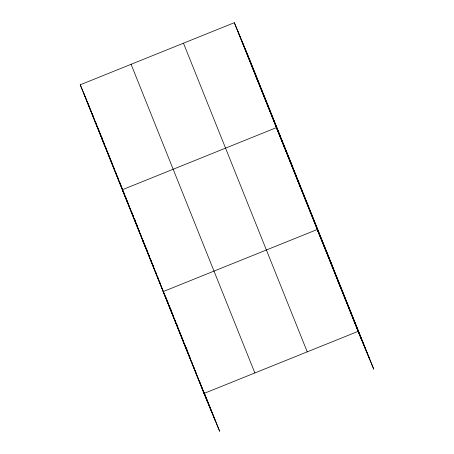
<?xml version="1.0" encoding="UTF-8"?>
<svg xmlns="http://www.w3.org/2000/svg" width="454" height="454" viewBox="0 0 454 454"><rect width="100%" height="100%" fill="white"/><g stroke="black" fill="none" stroke-linecap="round" stroke-linejoin="round"><path stroke-width="0.68" d="M204.226 392.778L219.674 431.3L203.994 393.453L80.239 84.79L234.326 22.7L250.006 60.547L373.761 369.21L358.087 331.363L234.326 22.7M203.994 393.453L358.087 331.363M255.364 75.171L258.871 83.632M292.081 165.494L276.407 127.642L122.319 189.738L129.572 207.251M296.825 178.575L300.327 187.037M332.924 267.349L317.244 229.503L163.156 291.593L173.78 317.244M337.663 280.43L341.17 288.892M80.239 84.79L87.758 102.95M88.019 103.574L89.569 107.32M90.346 109.193L91.123 111.071M92.968 115.526L92.168 113.591L92.951 115.566M101.276 137.267L104.511 145.076L83.746 93.252M130.871 210.395L129.838 207.892L149.996 258.173M131.649 212.268L132.426 214.14M132.943 215.389L133.72 217.262M135.581 221.768L134.781 219.827L136.069 223.113M136.654 224.35L137.46 226.291M142.738 240.665L146.239 249.127M176.958 324.916L176.158 322.976L177.173 325.62M183.575 342.526L187.082 350.987M245.989 50.848L369.743 359.511M241.851 40.86L365.606 349.518M237.834 31.161L361.588 339.819M183.478 43.192L307.233 351.85M131.087 64.303L254.847 372.961M101.702 137.068L102.49 139.037M134.838 219.713L135.627 221.683M170.715 309.202L171.504 311.16M186.163 347.724L186.946 349.682M95.317 121.468L96.367 124.09M97.156 126.059L99.261 131.308M99.789 132.619L101.106 135.899M101.628 137.21L102.945 140.49M103.472 141.801L104.261 143.77M105.311 146.392L106.361 149.014M107.15 150.983L109.255 156.233M109.783 157.544L111.099 160.824M111.622 162.135L112.938 165.415M113.466 166.726L114.255 168.695M115.305 171.317L116.093 173.286M117.143 175.908L118.199 178.53M119.777 182.468L121.087 185.748M121.615 187.059L122.932 190.339M123.46 191.65L124.248 193.62M125.298 196.242L126.087 198.211M127.137 200.833L127.926 202.802M131.609 211.984L133.714 217.233M136.592 224.418L137.903 227.681M138.425 228.986L139.736 232.249M140.258 233.555L141.046 235.518M142.091 238.129L143.141 240.739M143.924 242.697L144.974 245.308M145.757 247.271L147.851 252.492M148.373 253.797L149.684 257.06M150.206 258.366L151.517 261.635M152.039 262.94L153.35 266.203M155.705 272.082L156.488 274.04M157.538 276.651L158.321 278.608M159.371 281.219L160.154 283.183M165.653 296.893L166.964 300.156M167.486 301.462L168.269 303.42M169.319 306.03L170.102 307.994M170.625 309.299L171.935 312.562M172.458 313.867L173.768 317.13M174.818 319.747L175.602 321.704M177.957 327.578L179.007 330.194M179.79 332.152L183.717 341.947M184.239 343.252L185.55 346.516M186.072 347.821L187.383 351.084M187.905 352.389L189.216 355.658M189.738 356.963L190.521 358.921M191.571 361.532L192.354 363.489M193.404 366.106L194.187 368.063M195.237 370.674L196.02 372.632M199.686 381.774L200.997 385.037M201.519 386.343L202.83 389.611M203.352 390.917L215.656 421.601M88.025 103.608L90.652 110.163M91.18 111.48L92.497 114.754M93.019 116.071L123.789 192.808M124.317 194.119L129.577 207.24M150.257 258.825L156.017 273.189M156.539 274.494L190.833 360.028M191.1 360.68L191.883 362.638M192.405 363.949L211.519 411.613M104.783 145.723L207.501 401.915"/></g></svg>
